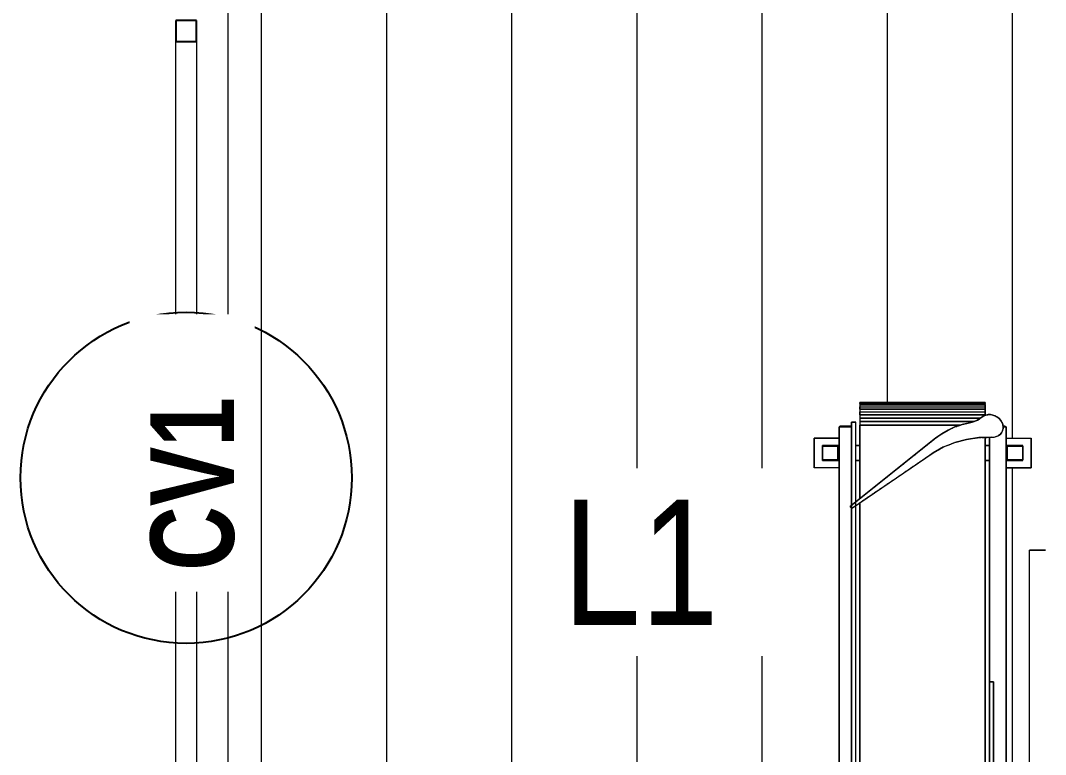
# Model space of a CAD drawing. Header units: centimetres. Extents: x -13617 to -9515, y -261 to 6553.
# Drawn here: x -11221.2 to -10975.5, y 3756.3 to 3932.3 of the extents above; entities that cross this region are included whole.
import ezdxf

# ---------------------------------------------------------------- set-up
doc = ezdxf.new("R2010")
doc.units = ezdxf.units.CM
doc.linetypes.add('Hidden', pattern=[0.714375, 0.47625, -0.238125])
for name, color, linetype, lineweight in [('A-ANNO-NOTE', 7, 'Continuous', 9), ('A-CLNG-PATT', 7, 'Continuous', 9), ('A-DETL-HDLN', 7, 'Hidden', 9), ('A-GLAZ-CWMG', 7, 'Continuous', 9), ('E-LITE-EQPM', 7, 'Continuous', 9), ('E-LITE-EQPM-IDEN', 7, 'Continuous', 18), ('I-WALL', 7, 'Continuous', 9), ('M-EQPM', 7, 'Continuous', 9)]:
    doc.layers.add(name, color=color, linetype=linetype, lineweight=lineweight)
doc.layers.add('G-IMPT', color=7, linetype='Continuous', lineweight=9, true_color=0x4c2600)
doc.styles.add('Arial_2', font='arial.ttf', dxfattribs={"width": 0.8, "height": 30})
doc.styles.add('Century Gothic_B', font='GOTHICB.TTF', dxfattribs={"width": 0.8, "height": 20})

# ---------------------------------------------------------------- blocks, each defined once
blk = doc.blocks.new('Rectangular Mullion - 30 x 30 mm-1793946-Planta patio maniobras')
at = {"layer": 'A-GLAZ-CWMG', "color": 254, "true_color": 0xd4d4d4}
for p, q in [((-11183.99, 5105.09), (-11183.99, 5295.56)), ((-11178.99, 5295.56), (-11178.99, 5105.09))]:
    blk.add_line(p, q, dxfattribs=at)
blk = doc.blocks.new('Rectangular Mullion - 30 x 30 mm-1797259-Planta patio maniobras')
at = {"layer": 'A-GLAZ-CWMG', "color": 253, "lineweight": 25, "true_color": 0xaaaaaa}
for p, q in [((-2.5, 2.5), (2.5, 2.5)), ((-2.5, -2.5), (-2.5, 2.5)), ((2.5, 2.5), (2.5, -2.5)), ((2.5, -2.5), (-2.5, -2.5))]:
    blk.add_line(p, q, dxfattribs=at)
blk = doc.blocks.new('PQ_RVR_ARQ-01_ZZ_ZZ_MO_T_A_rvt-1-Planta patio maniobras')
at = {"layer": 'A-CLNG-PATT', "lineweight": 18, "true_color": 0xd4d4d4}
h = blk.add_hatch(dxfattribs=at)
h.set_pattern_fill('FP_3', color=254, style=0, pattern_type=2)
h.set_pattern_definition([(90, (-11553.432, 3523.523), (-30, 2e-15), [])])
h.paths.add_polyline_path([(-11171.49, 2368.52), (-11022.9, 2369.06), (-11022.9, 2618.22), (-11028.91, 2618.22), (-11028.91, 2620.14), (-11044.09, 2620.14), (-11044.09, 2679.44), (-11044.21, 2679.44), (-11044.21, 2674.44), (-11044.41, 2674.44), (-11044.41, 2674.24), (-11048.02, 2674.24), (-11048.02, 2674.44), (-11048.22, 2674.44), (-11048.26, 2677.44), (-11054.22, 2677.44), (-11054.22, 2685.44), (-11048.22, 2685.44), (-11048.22, 2843.52), (-11054.22, 2843.52), (-11054.22, 2851.52), (-11048.22, 2851.52), (-11048.22, 2851.86), (-11166.49, 2851.86), (-11166.49, 2854.4), (-11158.11, 2854.4), (-11158.11, 2879.32), (-11166.49, 2879.32), (-11166.49, 2881.86), (-10975.53, 2881.86), (-10975.53, 2934.13), (-10979.86, 2934.13), (-10979.86, 2935.99), (-10983.86, 2935.99), (-10983.86, 2883.61), (-10987.86, 2883.61), (-10987.86, 2935.99), (-10988.86, 2935.99), (-10988.86, 2883.01), (-11018.88, 2883.07), (-11018.88, 2935.99), (-11019.88, 2935.99), (-11019.88, 2883.61), (-11023.88, 2883.61), (-11023.88, 2935.99), (-11027.88, 2935.99), (-11027.88, 2934.13), (-11035.89, 2934.13), (-11035.89, 2942.13), (-11033.88, 2942.13), (-11033.88, 2991.16), (-11051.89, 2991.16), (-11051.89, 3031.17), (-11033.88, 3031.17), (-11033.88, 3080.2), (-11035.89, 3080.2), (-11035.89, 3088.2), (-11027.88, 3088.2), (-11027.88, 3086.34), (-11023.88, 3086.34), (-11023.88, 3138.72), (-11019.88, 3138.72), (-11019.88, 3086.34), (-11018.88, 3086.34), (-11018.88, 3139.32), (-10988.86, 3139.26), (-10988.86, 3086.34), (-10987.86, 3086.34), (-10987.86, 3138.72), (-10983.86, 3138.72), (-10983.86, 3086.34), (-10979.86, 3086.34), (-10979.86, 3088.2), (-10975.53, 3088.2), (-10975.53, 3728.02), (-10979.33, 3728.02), (-10979.33, 3805.3), (-10975.53, 3805.3), (-10975.53, 4597.73), (-10976.98, 4599.85), (-10978.69, 4604.35), (-10979.28, 4609.14), (-10978.69, 4613.93), (-10976.98, 4618.43), (-10975.53, 4620.55), (-10975.53, 4830.32), (-11171.49, 4829.58), (-11171.49, 2565.92), (-11037.55, 2565.92), (-11037.55, 2515.9), (-11171.49, 2515.9), (-11171.49, 2399.56)])
h.paths.add_polyline_path([(-11018.9, 2369.07), (-11017.9, 2369.08), (-11017.9, 2620.14), (-11018.9, 2620.14), (-11018.9, 2423.81)])
h.paths.add_polyline_path([(-10987.89, 2369.19), (-10986.89, 2369.19), (-10986.89, 2620.14), (-10987.89, 2620.14), (-10987.89, 2423.81)])
h.paths.add_polyline_path([(-10982.89, 2369.21), (-10975.53, 2369.23), (-10975.53, 2620.14), (-10976.88, 2620.14), (-10976.88, 2618.22), (-10982.89, 2618.22), (-10982.89, 2423.81)])
h.paths.add_polyline_path([(-11044.21, 2683.44), (-11044.09, 2683.44), (-11044.09, 2845.52), (-11044.21, 2845.52), (-11044.21, 2699.86)])
h.paths.add_polyline_path([(-11044.21, 2849.52), (-11044.09, 2849.52), (-11044.09, 2851.86), (-11044.21, 2851.86)])
h.paths.add_polyline_path([(-11132.71, 2854.4), (-11112.39, 2854.4), (-11112.39, 2879.32), (-11132.71, 2879.32)])
h.paths.add_polyline_path([(-11135.25, 2854.4), (-11135.25, 2879.32), (-11155.57, 2879.32), (-11155.57, 2854.4)])
h.paths.add_polyline_path([(-11044.09, 2854.4), (-11044.09, 2861.45), (-11043.81, 2861.87), (-11043.81, 2879.32), (-11064.13, 2879.32), (-11064.13, 2854.4), (-11048.22, 2854.4), (-11048.2, 2854.52), (-11048.02, 2854.52), (-11048.02, 2854.72), (-11044.41, 2854.72), (-11044.41, 2854.52), (-11044.21, 2854.52), (-11044.21, 2854.4)])
h.paths.add_polyline_path([(-11109.85, 2854.4), (-11089.53, 2854.4), (-11089.53, 2879.32), (-11109.85, 2879.32), (-11109.85, 2854.52)])
h.paths.add_polyline_path([(-11066.67, 2854.4), (-11066.67, 2879.32), (-11086.99, 2879.32), (-11086.99, 2854.4)])
h.paths.add_polyline_path([(-11041.27, 2865.75), (-11032.38, 2879.32), (-11041.27, 2879.32), (-11041.27, 2866.69)])
h.paths.add_polyline_path([(-10988.86, 2940.13), (-10987.86, 2940.13), (-10987.86, 3082.2), (-10988.86, 3082.2), (-10988.86, 2950.1)])
h.paths.add_polyline_path([(-10979.86, 2940.13), (-10979.86, 2942.13), (-10977.86, 2942.13), (-10977.86, 3080.2), (-10979.86, 3080.2), (-10979.86, 3082.2), (-10983.86, 3082.2), (-10983.86, 2940.13)])
h.paths.add_polyline_path([(-11019.88, 2940.13), (-11018.88, 2940.13), (-11018.88, 3082.2), (-11019.88, 3082.2), (-11019.88, 2950.1)])
h.paths.add_polyline_path([(-11023.88, 2940.13), (-11023.88, 3082.2), (-11027.88, 3082.12), (-11027.88, 3080.2), (-11029.88, 3080.2), (-11029.88, 3025.67), (-11027.76, 3025.67), (-11027.76, 2996.66), (-11029.88, 2996.66), (-11029.81, 2942.13), (-11027.88, 2942.13), (-11027.88, 2940.13)])
h.paths.add_polyline_path([(-11054.89, 2991.16), (-11054.89, 3031.17), (-11052.89, 3031.17), (-11052.89, 2991.16)])
h.paths.add_polyline_path([(-11074.22, 3129.45), (-11078.9, 3130.6), (-11083.17, 3132.84), (-11086.78, 3136.04), (-11089.52, 3140.01), (-11091.23, 3144.51), (-11091.81, 3149.3), (-11091.23, 3154.09), (-11089.52, 3158.59), (-11086.78, 3162.56), (-11083.17, 3165.76), (-11078.9, 3168), (-11074.22, 3169.15), (-11069.4, 3169.15), (-11064.72, 3168), (-11060.45, 3165.76), (-11056.84, 3162.56), (-11054.1, 3158.59), (-11052.39, 3154.09), (-11051.81, 3149.3), (-11052.39, 3144.51), (-11054.1, 3140.01), (-11056.84, 3136.04), (-11060.45, 3132.84), (-11064.72, 3130.6), (-11069.4, 3129.45), (-11073.35, 3129.45)])
h.paths.add_polyline_path([(-10989.99, 3141.05), (-11020, 3141.12), (-11020, 3151.33), (-11021, 3151.33), (-11021, 3146.5), (-11022, 3146.5), (-11022, 3146.68), (-11024.8, 3146.68), (-11024.8, 3146.86), (-11025, 3146.86), (-11025, 3149.55), (-11031.01, 3149.55), (-11031.01, 3156.7), (-11025, 3156.7), (-11025, 3410.27), (-11031.01, 3410.27), (-11031.01, 3417.42), (-11025, 3417.42), (-11025, 3617.66), (-11031.01, 3617.66), (-11031.01, 3624.81), (-11025, 3624.81), (-11025, 3825.05), (-11031.01, 3825.05), (-11031.01, 3832.2), (-11025, 3832.2), (-11025, 3834.89), (-11024.8, 3834.89), (-11024.8, 3835.07), (-11022, 3835.07), (-11022, 3835.96), (-11021, 3835.96), (-11020.95, 3830.42), (-11020, 3830.42), (-11020, 3840.73), (-10989.99, 3840.67), (-10989.88, 3837.69), (-10989.29, 3837.8), (-10988.14, 3837.7), (-10987.07, 3837.22), (-10986.23, 3836.43), (-10985.75, 3835.45), (-10985.67, 3835.07), (-10985.19, 3835.07), (-10985.19, 3834.89), (-10984.99, 3834.89), (-10984.88, 3832.2), (-10978.98, 3832.2), (-10978.98, 3825.05), (-10984.99, 3825.05), (-10984.88, 3624.81), (-10978.98, 3624.81), (-10978.98, 3617.66), (-10984.99, 3617.66), (-10984.99, 3417.42), (-10978.98, 3417.42), (-10978.98, 3410.27), (-10984.99, 3410.27), (-10984.99, 3156.7), (-10978.98, 3156.7), (-10978.98, 3149.55), (-10984.99, 3149.55), (-10984.99, 3146.86), (-10985.19, 3146.86), (-10985.19, 3146.68), (-10987.99, 3146.68), (-10987.99, 3146.5), (-10988.99, 3146.53), (-10988.99, 3151.33), (-10989.99, 3151.33), (-10989.99, 3141.12)])
h.paths.add_polyline_path([(-10988.99, 3154.91), (-10988.99, 3250.35), (-10989.39, 3249.72), (-10989.99, 3248.46), (-10989.99, 3154.91)])
h.paths.add_polyline_path([(-11021, 3154.91), (-11020, 3154.91), (-11020, 3412.19), (-11021, 3412.19), (-11021, 3166.98)])
h.paths.add_polyline_path([(-10989.99, 3258.25), (-10988.99, 3258.75), (-10988.99, 3412.19), (-10989.99, 3412.19), (-10989.99, 3258.25)])
h.paths.add_polyline_path([(-11020, 3415.5), (-11020, 3619.58), (-11021, 3619.58), (-11020.95, 3415.5)])
h.paths.add_polyline_path([(-10988.99, 3415.5), (-10989.02, 3521.21), (-10989.39, 3520.64), (-10989.99, 3519.38), (-10989.99, 3415.5)])
h.paths.add_polyline_path([(-10989.99, 3529.17), (-10988.99, 3529.67), (-10988.99, 3619.58), (-10989.99, 3619.58), (-10989.99, 3529.17)])
h.paths.add_polyline_path([(-11021, 3622.89), (-11020, 3622.89), (-11020, 3816.72), (-11021, 3815.93), (-11021, 3623.02)])
h.paths.add_polyline_path([(-10989.99, 3622.89), (-10988.99, 3622.89), (-10988.99, 3826.84), (-10989.99, 3826.84), (-10989.99, 3623.02)])
h.paths.add_polyline_path([(-11069.83, 3781.95), (-11074.65, 3781.95), (-11079.34, 3783.11), (-11083.6, 3785.35), (-11087.21, 3788.54), (-11089.95, 3792.51), (-11091.66, 3797.02), (-11092.24, 3801.81), (-11091.66, 3806.59), (-11089.95, 3811.1), (-11087.21, 3815.07), (-11083.6, 3818.27), (-11079.34, 3820.51), (-11074.65, 3821.66), (-11069.83, 3821.66), (-11065.15, 3820.51), (-11060.88, 3818.27), (-11057.27, 3815.07), (-11054.53, 3811.1), (-11052.82, 3806.59), (-11052.24, 3801.81), (-11052.82, 3797.02), (-11054.53, 3792.51), (-11057.27, 3788.54), (-11060.88, 3785.35), (-11065.15, 3783.11), (-11066.37, 3782.81)])
h.paths.add_polyline_path([(-11021, 3816.89), (-11020, 3817.69), (-11020, 3826.84), (-11021, 3826.84), (-11021, 3817.62)])
h.paths.add_polyline_path([(-10988.99, 3830.42), (-10988.99, 3832.37), (-10989.99, 3832.31), (-10989.99, 3830.42)])
at = {"layer": 'I-WALL', "color": 253, "true_color": 0xaaaaaa}
blk.add_line((-11171.49, 4856.74), (-11171.49, 2584.66), dxfattribs=at)
at = {"layer": 'A-GLAZ-CWMG', "color": 254, "lineweight": 18, "true_color": 0xd4d4d4, "extrusion": (0, 0, -1), "rotation": 270.0000000000002}
blk.add_blockref('Rectangular Mullion - 30 x 30 mm-1797259-Planta patio maniobras', (11181.49, 3929.77), dxfattribs=at)
at = {"layer": 'A-GLAZ-CWMG', "color": 254, "lineweight": 18, "true_color": 0xd4d4d4}
blk.add_blockref('Rectangular Mullion - 30 x 30 mm-1793946-Planta patio maniobras', (0, -1368.28), dxfattribs=at)
blk = doc.blocks.new('Lighting-Pendant-Vibia-NOTRH-5662 - Standard-V145-Planta patio maniobras')
at = {"layer": 'E-LITE-EQPM', "color": 30, "lineweight": 25, "true_color": 0xff8000}
for radius, start, end in [(20, 360, 180), (9, 0, 180), (8, 0, 180), (20, 180, 360), (9, 180, 360), (8, 180, 360)]:
    blk.add_arc((0, 0), radius, start, end, dxfattribs=at)
blk = doc.blocks.new('RVR-PQ-Dispositivo - Camara videovigilancia-1745171-Planta patio maniobras')
at = {"layer": 'M-EQPM', "color": 1, "lineweight": 25, "true_color": 0xff0000}
for p, q in [((-11186.49, 4083.03), (-11186.49, 4093.03)), ((-11181.49, 4093.03), (-11186.49, 4093.03)), ((-11181.49, 4093.03), (-11181.49, 4083.03)), ((-11186.49, 4083.03), (-11181.49, 4083.03))]:
    blk.add_line(p, q, dxfattribs=at)
blk = doc.blocks.new('EQ-01-015 - EQ-01-015_dwg_Agrupar_447-1514512-Planta patio maniobras')
at = {"layer": 'A-DETL-HDLN'}
for p, q in [((-5.8, 20), (-5.8, 112)), ((-1.27, 112), (-5.8, 112)), ((-1.27, 112), (-5.8, 112)), ((-1.27, 20), (-5.8, 20)), ((-5.8, 20), (-1.27, 20))]:
    blk.add_line(p, q, dxfattribs=at)
at = {"layer": 'G-IMPT', "color": 251, "true_color": 0x666666}
for p, q in [((-5.8, 20), (-5.8, 112)), ((-1.27, 112), (-5.8, 112)), ((-1.27, 112), (-5.8, 112)), ((-1.27, 112), (-5.8, 112)), ((-5.8, 112), (-1.27, 112)), ((-1.27, 20), (-5.8, 20)), ((-5.8, 20), (-1.27, 20)), ((-5.8, 20), (-1.27, 20)), ((-1.27, 20), (-5.8, 20))]:
    blk.add_line(p, q, dxfattribs=at)
at = {"layer": 'G-IMPT', "color": 251, "true_color": 0x666666, "flags": 128}
blk.add_lwpolyline([(-1.27, 20), (-5.8, 20), (-5.8, 112), (-1.27, 112)], dxfattribs=at)
blk = doc.blocks.new('EQ-01-015 - EQ-01-015_dwg_Agrupar_348-1514514-Planta patio maniobras')
blk.add_blockref('EQ-01-015 - EQ-01-015_dwg_Agrupar_447-1514512-Planta patio maniobras', (-119.17, 0))
blk = doc.blocks.new('EQ-01-015 - EQ-01-015_dwg_Group_65-1514515-Planta patio maniobras')
at = {"rotation": 270}
blk.add_blockref('EQ-01-015 - EQ-01-015_dwg_Agrupar_348-1514514-Planta patio maniobras', (185, 190.18), dxfattribs=at)
blk = doc.blocks.new('EQ-01-015 - EQ-01-015_dwg-1514499-Planta patio maniobras')
at = {"rotation": 90}
blk.add_blockref('EQ-01-015 - EQ-01-015_dwg_Group_65-1514515-Planta patio maniobras', (315.15, -124.41), dxfattribs=at)
blk = doc.blocks.new('EQ-01-015 - EQ-01-015-1495268-Planta patio maniobras')
at = {"xscale": 0.84, "yscale": 0.84, "zscale": 0.84}
blk.add_blockref('EQ-01-015 - EQ-01-015_dwg-1514499-Planta patio maniobras', (0.46, 0.41), dxfattribs=at)
blk = doc.blocks.new('EQ-01-010 - EQ-01-010_dwg_Agrupar_466-1517774-Planta patio maniobras')
at = {"layer": 'A-DETL-HDLN'}
for p, q in [((9, 693.54), (6, 693.54)), ((6, 693.54), (6, 486.24)), ((6.2, 693.54), (6.2, 693.71)), ((9, 693.71), (6.2, 693.71)), ((45.8, 693.71), (45.29, 693.71)), ((46, 693.54), (45.31, 693.54)), ((45.8, 693.71), (45.8, 693.54)), ((46, 693.54), (46, 486.24)), ((6, 690.85), (0, 690.85)), ((0, 683.7), (0, 690.85)), ((42, 691.02), (42, 632.42)), ((46, 690.85), (52, 690.85)), ((52, 683.7), (52, 690.85)), ((2, 685.49), (2, 689.06)), ((2, 689.06), (6, 689.06)), ((2.01, 688.93), (2.01, 685.62)), ((2.01, 688.93), (5.71, 688.93)), ((5.85, 688.93), (5.71, 688.93)), ((5.71, 685.62), (5.71, 688.93)), ((5.85, 685.62), (5.85, 688.93)), ((5.85, 685.62), (5.85, 688.93)), ((10.05, 689.06), (11, 689.06)), ((41, 689.06), (42, 689.06)), ((50, 689.06), (46, 689.06)), ((46.29, 688.93), (46.15, 688.93)), ((46.15, 688.93), (46.15, 685.62)), ((46.15, 688.93), (46.15, 685.62)), ((49.99, 688.93), (46.29, 688.93)), ((46.29, 688.93), (46.29, 685.62)), ((49.99, 688.93), (49.99, 685.62)), ((50, 685.49), (50, 689.06)), ((2, 685.49), (6, 685.49)), ((5.71, 685.62), (2.01, 685.62)), ((5.85, 685.62), (5.71, 685.62)), ((11, 685.49), (10.05, 685.49)), ((41, 685.49), (42, 685.49)), ((46, 685.49), (50, 685.49)), ((46.29, 685.62), (46.15, 685.62)), ((49.99, 685.62), (46.29, 685.62)), ((6, 683.7), (0, 683.7)), ((46, 683.7), (52, 683.7))]:
    blk.add_line(p, q, dxfattribs=at)
at = {"layer": 'G-IMPT'}
for p, q in [((9, 693.54), (6, 693.54)), ((6, 693.54), (6, 486.24)), ((6, 693.54), (6, 486.24)), ((6, 693.54), (9, 693.54)), ((6, 693.54), (9, 693.54)), ((6.2, 693.54), (6.2, 693.71)), ((9, 693.71), (6.2, 693.71)), ((9, 693.71), (6.2, 693.71)), ((6.2, 693.71), (6.2, 693.54)), ((45.8, 693.71), (45.29, 693.71)), ((45.29, 693.71), (45.8, 693.71)), ((46, 693.54), (45.31, 693.54)), ((45.31, 693.54), (46, 693.54)), ((45.8, 693.71), (45.8, 693.54)), ((45.8, 693.71), (45.8, 693.54)), ((46, 693.54), (46, 486.24)), ((6, 690.85), (0, 690.85)), ((0, 683.7), (0, 690.85)), ((0, 690.85), (6, 690.85)), ((0, 690.85), (0, 683.7)), ((42, 691.02), (42, 632.42)), ((42, 691.02), (42, 632.42)), ((42, 632.42), (42, 691.02)), ((46, 690.85), (52, 690.85)), ((46, 690.85), (52, 690.85)), ((52, 683.7), (52, 690.85)), ((52, 690.85), (52, 683.7)), ((2, 685.49), (2, 689.06)), ((2, 689.06), (6, 689.06)), ((2, 685.49), (2, 689.06)), ((6, 689.06), (2, 689.06)), ((2.01, 688.93), (2.01, 685.62)), ((2.01, 688.93), (5.71, 688.93)), ((5.85, 688.93), (5.71, 688.93)), ((5.71, 685.62), (5.71, 688.93)), ((5.71, 688.93), (5.85, 688.93)), ((5.85, 688.93), (5.71, 688.93)), ((5.71, 688.93), (5.71, 685.62)), ((5.85, 685.62), (5.85, 688.93)), ((5.85, 685.62), (5.85, 688.93)), ((5.85, 685.62), (5.85, 688.93)), ((5.85, 688.93), (5.85, 685.62)), ((5.85, 688.93), (5.85, 685.62)), ((10.05, 689.06), (11, 689.06)), ((10.05, 689.06), (11, 689.06)), ((11, 689.06), (10.05, 689.06)), ((41, 689.06), (42, 689.06)), ((41, 689.06), (42, 689.06)), ((42, 689.06), (41, 689.06)), ((50, 689.06), (46, 689.06)), ((50, 689.06), (46, 689.06)), ((46.29, 688.93), (46.15, 688.93)), ((46.15, 688.93), (46.15, 685.62)), ((46.15, 688.93), (46.15, 685.62)), ((46.29, 688.93), (46.15, 688.93)), ((46.15, 685.62), (46.15, 688.93)), ((49.99, 688.93), (46.29, 688.93)), ((46.29, 688.93), (46.29, 685.62)), ((49.99, 688.93), (49.99, 685.62)), ((49.99, 685.62), (49.99, 688.93)), ((50, 685.49), (50, 689.06)), ((2, 685.49), (6, 685.49)), ((2, 685.49), (6, 685.49)), ((5.71, 685.62), (2.01, 685.62)), ((5.85, 685.62), (5.71, 685.62)), ((5.71, 685.62), (5.85, 685.62)), ((11, 685.49), (10.05, 685.49)), ((10.05, 685.49), (11, 685.49)), ((11, 685.49), (10.05, 685.49)), ((41, 685.49), (42, 685.49)), ((42, 685.49), (41, 685.49)), ((42, 685.49), (41, 685.49)), ((46, 685.49), (50, 685.49)), ((50, 685.49), (46, 685.49)), ((46.29, 685.62), (46.15, 685.62)), ((49.99, 685.62), (46.29, 685.62)), ((6, 683.7), (0, 683.7)), ((6, 683.7), (0, 683.7)), ((6, 683.7), (0, 683.7)), ((46, 683.7), (52, 683.7)), ((52, 683.7), (46, 683.7)), ((52, 683.7), (46, 683.7))]:
    blk.add_line(p, q, dxfattribs=at)
at = {"layer": 'G-IMPT', "flags": 128}
for points in [[(9, 486.24), (6, 486.24), (6, 693.54)], [(6.2, 693.54), (6.2, 693.71), (9, 693.71)], [(43, 486.24), (46, 486.24), (46, 693.54), (45.31, 693.54)], [(45.29, 693.71), (45.8, 693.71), (45.8, 693.54)], [(46, 693.54), (46, 486.24), (46, 278.94)], [(0, 683.7), (0, 690.85), (6, 690.85)], [(46, 690.85), (52, 690.85), (52, 683.7)], [(6, 689.06), (2, 689.06), (2, 685.49), (6, 685.49)], [(2.01, 685.62), (2.01, 688.93), (5.71, 688.93)], [(2.01, 685.62), (5.71, 685.62), (2.01, 685.62), (2.01, 688.93), (5.71, 688.93), (5.71, 685.62)], [(5.71, 685.62), (5.85, 685.62), (5.85, 688.93)], [(50, 685.49), (50, 689.06), (46, 689.06)], [(46, 685.49), (50, 685.49), (50, 689.06)], [(46.15, 688.93), (46.15, 685.62), (46.29, 685.62), (46.29, 688.93), (49.99, 688.93)], [(46.15, 688.93), (46.29, 688.93), (49.99, 688.93)], [(49.99, 688.93), (49.99, 685.62), (46.29, 685.62), (46.29, 688.93)], [(49.99, 685.62), (46.29, 685.62), (46.15, 685.62)]]:
    blk.add_lwpolyline(points, dxfattribs=at)
blk.add_lwpolyline([(46.15, 685.62), (46.15, 688.93)], close=True, dxfattribs=at)
blk = doc.blocks.new('EQ-01-010 - EQ-01-010_dwg_Agrupar_1044-1517775-Planta patio maniobras')
at = {"layer": 'A-DETL-HDLN'}
for p, q in [((11, 699.31), (11, 699.38)), ((11, 699.38), (11, 699.31)), ((11, 699.38), (41, 699.38)), ((11, 699.31), (11, 699.11)), ((11, 699.31), (41, 699.31)), ((11, 699.11), (11, 698.78)), ((11, 699.11), (41, 699.11)), ((11, 698.84), (11, 698.78)), ((11, 698.78), (11, 698.34)), ((11, 698.78), (41, 698.78)), ((11, 698.34), (11, 697.78)), ((11, 698.34), (41, 698.34)), ((11, 697.78), (11, 697.13)), ((11, 697.78), (41, 697.78)), ((41, 699.38), (41, 699.31)), ((41, 699.38), (41, 699.31)), ((41, 699.11), (41, 699.31)), ((41, 698.78), (41, 699.11)), ((41, 698.84), (41, 698.78)), ((41, 698.78), (41, 698.34)), ((41, 697.78), (41, 698.34)), ((41, 697.78), (41, 697.13)), ((11, 697.13), (11, 696.4)), ((11, 697.13), (41, 697.13)), ((11, 696.4), (11, 695.61)), ((11, 696.4), (41, 696.4)), ((11, 695.61), (11, 694.78)), ((11, 695.61), (39.84, 695.61)), ((41, 696.4), (41, 697.13)), ((9, 5.45), (9, 694.61)), ((9, 694.61), (10, 694.61)), ((10, 5.45), (10, 694.61)), ((11, 694.78), (11, 693.92)), ((11, 694.78), (38.24, 694.78)), ((11, 676.34), (11, 693.92)), ((11, 693.92), (35.05, 693.92)), ((41, 690.99), (41, 387.94)), ((11, 5.45), (11, 675.37)), ((42, 388.96), (42, 632.42)), ((42, 632.42), (43, 632.42)), ((43, 632.42), (43, 388.96))]:
    blk.add_line(p, q, dxfattribs=at)
at = {"layer": 'G-IMPT'}
for p, q in [((11, 699.31), (11, 699.38)), ((11, 699.38), (11, 699.31)), ((11, 699.38), (41, 699.38)), ((11, 699.31), (11, 699.11)), ((11, 699.31), (41, 699.31)), ((11, 699.11), (11, 699.31)), ((11, 699.11), (11, 698.78)), ((11, 699.11), (41, 699.11)), ((41, 699.11), (11, 699.11)), ((11, 698.84), (11, 698.78)), ((11, 698.78), (11, 698.34)), ((11, 698.78), (41, 698.78)), ((11, 698.34), (11, 697.78)), ((11, 698.34), (41, 698.34)), ((11, 698.34), (41, 698.34)), ((11, 698.34), (11, 697.78)), ((11, 697.78), (11, 697.13)), ((11, 697.78), (41, 697.78)), ((11, 697.78), (11, 697.13)), ((41, 699.38), (41, 699.31)), ((41, 699.38), (41, 699.31)), ((41, 699.11), (41, 699.31)), ((41, 698.78), (41, 699.11)), ((41, 698.84), (41, 698.78)), ((41, 698.78), (41, 698.34)), ((41, 697.78), (41, 698.34)), ((41, 697.78), (41, 698.34)), ((41, 697.78), (41, 697.13)), ((41, 697.13), (41, 697.78)), ((11, 697.13), (11, 696.4)), ((11, 697.13), (41, 697.13)), ((11, 697.13), (41, 697.13)), ((11, 696.4), (11, 697.13)), ((11, 697.13), (11, 696.4)), ((11, 696.4), (11, 695.61)), ((11, 696.4), (41, 696.4)), ((41, 696.4), (11, 696.4)), ((11, 696.4), (11, 695.61)), ((11, 695.61), (11, 694.78)), ((11, 695.61), (39.84, 695.61)), ((11, 695.61), (39.84, 695.61)), ((11, 695.61), (11, 694.78)), ((41, 696.4), (41, 697.13)), ((41, 697.13), (41, 696.4)), ((41, 696.4), (41, 697.13)), ((9, 5.45), (9, 694.61)), ((9, 694.61), (10, 694.61)), ((10, 5.45), (10, 694.61)), ((10, 5.45), (10, 694.61)), ((11, 694.78), (11, 693.92)), ((11, 694.78), (38.24, 694.78)), ((11, 694.78), (38.24, 694.78)), ((38.24, 694.78), (11, 694.78)), ((11, 676.34), (11, 693.92)), ((11, 693.92), (35.05, 693.92)), ((41, 690.99), (41, 387.94)), ((41, 387.94), (41, 690.99)), ((41, 387.94), (41, 690.99)), ((11, 5.45), (11, 675.37)), ((11, 675.37), (11, 5.45)), ((11, 675.37), (11, 5.45)), ((42, 388.96), (42, 632.42)), ((42, 632.42), (43, 632.42)), ((43, 632.42), (43, 388.96))]:
    blk.add_line(p, q, dxfattribs=at)
at = {"layer": 'G-IMPT', "flags": 128}
for points in [[(41, 699.38), (11, 699.38), (11, 699.31), (41, 699.31), (41, 699.38), (11, 699.38)], [(11, 699.38), (11, 699.31), (11, 699.11)], [(11, 699.31), (41, 699.31), (41, 699.11)], [(41, 698.34), (41, 698.78), (41, 699.11), (11, 699.11), (11, 698.78)], [(11, 699.11), (11, 698.78), (11, 698.34)], [(11, 698.78), (41, 698.78), (11, 698.78), (11, 698.34)], [(11, 698.34), (41, 698.34), (41, 697.78), (11, 697.78)], [(41, 697.78), (11, 697.78), (11, 698.34)], [(11, 697.78), (11, 697.13), (41, 697.13), (41, 697.78)], [(41, 699.11), (41, 699.31), (41, 699.38)], [(41, 698.34), (41, 698.78), (41, 699.11)], [(41, 696.4), (11, 696.4), (11, 695.61)], [(39.84, 695.61), (11, 695.61), (11, 694.78)], [(9, 5.45), (9, 694.61), (9, 5.45), (10, 5.45), (10, 694.61)], [(11, 694.78), (11, 693.92), (35.05, 693.92)], [(11, 694.78), (11, 693.92), (11, 676.34)], [(35.05, 693.92), (11, 693.92), (11, 676.34)]]:
    blk.add_lwpolyline(points, dxfattribs=at)
at = {"layer": 'G-IMPT', "color": 251, "true_color": 0x666666, "flags": 128}
blk.add_lwpolyline([(9, 694.61), (10, 694.61)], close=True, dxfattribs=at)
at = {"layer": 'G-IMPT', "flags": 128}
blk.add_lwpolyline([(43, 632.42), (43, 388.96), (42, 388.96), (43, 388.96), (43, 632.42), (42, 632.42), (42, 388.96), (42, 632.42)], close=True, dxfattribs=at)
blk = doc.blocks.new('EQ-01-010 - EQ-01-010_dwg_Agrupar_434-1517777-Planta patio maniobras')
at = {"layer": 'A-DETL-HDLN'}
for p, q in [((38.53, 694.88), (39.12, 695.16)), ((39.12, 695.16), (39.68, 695.49)), ((39.68, 695.49), (40.2, 695.87)), ((40.2, 695.87), (40.64, 696.15)), ((40.64, 696.15), (41.15, 696.35)), ((41.15, 696.35), (41.7, 696.45)), ((41.7, 696.45), (42.27, 696.45)), ((42.27, 696.45), (42.85, 696.35)), ((42.85, 696.35), (43.4, 696.15)), ((43.4, 696.15), (43.92, 695.87)), ((43.92, 695.87), (44.37, 695.51)), ((44.75, 695.08), (44.37, 695.51)), ((45.04, 694.6), (44.75, 695.08)), ((30.58, 691.88), (32.11, 692.76)), ((32.11, 692.76), (33.74, 693.49)), ((33.74, 693.49), (35.46, 694.06)), ((35.46, 694.06), (37.26, 694.48)), ((37.26, 694.48), (37.91, 694.66)), ((37.91, 694.66), (38.53, 694.88)), ((44.91, 692.12), (45.15, 692.57)), ((45.23, 694.09), (45.04, 694.6)), ((45.15, 692.57), (45.29, 693.06)), ((45.32, 693.57), (45.23, 694.09)), ((45.29, 693.06), (45.32, 693.57)), ((8.8, 674.59), (29.17, 690.87)), ((29.17, 690.87), (30.58, 691.88)), ((33.7, 689.78), (36.54, 690.53)), ((36.54, 690.53), (39.51, 690.95)), ((39.51, 690.95), (42.55, 691.03)), ((42.55, 691.03), (43.12, 691.06)), ((43.12, 691.06), (43.66, 691.2)), ((43.66, 691.2), (44.15, 691.42)), ((44.15, 691.42), (44.57, 691.73)), ((44.57, 691.73), (44.91, 692.12)), ((28.53, 687.32), (31.01, 688.71)), ((31.01, 688.71), (33.7, 689.78)), ((9.21, 674.15), (28.53, 687.32)), ((8.71, 674.41), (8.72, 674.45)), ((8.72, 674.45), (8.71, 674.41)), ((8.71, 674.41), (8.72, 674.37)), ((8.71, 674.41), (8.72, 674.37)), ((8.73, 674.49), (8.72, 674.45)), ((8.73, 674.49), (8.72, 674.45)), ((8.72, 674.37), (8.73, 674.33)), ((8.72, 674.37), (8.73, 674.33)), ((8.73, 674.49), (8.75, 674.53)), ((8.75, 674.53), (8.73, 674.49)), ((8.73, 674.33), (8.74, 674.29)), ((8.74, 674.29), (8.73, 674.33)), ((8.74, 674.29), (8.77, 674.25)), ((8.74, 674.29), (8.77, 674.25)), ((8.75, 674.53), (8.77, 674.56)), ((8.75, 674.53), (8.77, 674.56)), ((8.8, 674.59), (8.77, 674.56)), ((8.8, 674.59), (8.77, 674.56)), ((8.79, 674.21), (8.77, 674.25)), ((8.79, 674.21), (8.77, 674.25)), ((8.8, 674.59), (8.79, 674.21)), ((8.8, 674.59), (8.79, 674.21)), ((8.83, 674.18), (8.79, 674.21)), ((8.79, 674.21), (8.83, 674.18)), ((8.83, 674.18), (8.87, 674.16)), ((8.83, 674.18), (8.87, 674.16)), ((8.87, 674.16), (8.91, 674.13)), ((8.91, 674.13), (8.87, 674.16)), ((8.91, 674.13), (8.95, 674.12)), ((8.91, 674.13), (8.95, 674.12)), ((8.95, 674.12), (9, 674.11)), ((9, 674.11), (8.95, 674.12)), ((9, 674.11), (9.04, 674.1)), ((9.04, 674.1), (9.09, 674.11)), ((9.09, 674.11), (9.13, 674.12)), ((9.13, 674.12), (9.17, 674.13)), ((9.17, 674.13), (9.21, 674.15))]:
    blk.add_line(p, q, dxfattribs=at)
at = {"layer": 'G-IMPT'}
for p, q in [((38.53, 694.88), (39.12, 695.16)), ((39.12, 695.16), (39.68, 695.49)), ((39.68, 695.49), (39.12, 695.16)), ((39.68, 695.49), (40.2, 695.87)), ((39.68, 695.49), (40.2, 695.87)), ((40.2, 695.87), (40.64, 696.15)), ((40.2, 695.87), (40.64, 696.15)), ((40.64, 696.15), (41.15, 696.35)), ((40.64, 696.15), (41.15, 696.35)), ((41.15, 696.35), (41.7, 696.45)), ((41.7, 696.45), (41.15, 696.35)), ((41.7, 696.45), (42.27, 696.45)), ((41.7, 696.45), (42.27, 696.45)), ((42.27, 696.45), (42.85, 696.35)), ((42.27, 696.45), (42.85, 696.35)), ((42.85, 696.35), (43.4, 696.15)), ((42.85, 696.35), (43.4, 696.15)), ((43.4, 696.15), (43.92, 695.87)), ((43.92, 695.87), (43.4, 696.15)), ((43.92, 695.87), (44.37, 695.51)), ((43.92, 695.87), (44.37, 695.51)), ((44.75, 695.08), (44.37, 695.51)), ((44.37, 695.51), (44.75, 695.08)), ((45.04, 694.6), (44.75, 695.08)), ((45.04, 694.6), (44.75, 695.08)), ((30.58, 691.88), (32.11, 692.76)), ((30.58, 691.88), (32.11, 692.76)), ((32.11, 692.76), (33.74, 693.49)), ((33.74, 693.49), (32.11, 692.76)), ((33.74, 693.49), (35.46, 694.06)), ((33.74, 693.49), (35.46, 694.06)), ((35.46, 694.06), (37.26, 694.48)), ((37.26, 694.48), (37.91, 694.66)), ((37.91, 694.66), (38.53, 694.88)), ((44.91, 692.12), (45.15, 692.57)), ((45.15, 692.57), (44.91, 692.12)), ((45.23, 694.09), (45.04, 694.6)), ((45.04, 694.6), (45.23, 694.09)), ((45.15, 692.57), (45.29, 693.06)), ((45.15, 692.57), (45.29, 693.06)), ((45.32, 693.57), (45.23, 694.09)), ((45.23, 694.09), (45.32, 693.57)), ((45.29, 693.06), (45.32, 693.57)), ((45.32, 693.57), (45.29, 693.06)), ((8.8, 674.59), (29.17, 690.87)), ((8.8, 674.59), (29.17, 690.87)), ((29.17, 690.87), (30.58, 691.88)), ((29.17, 690.87), (30.58, 691.88)), ((33.7, 689.78), (36.54, 690.53)), ((36.54, 690.53), (39.51, 690.95)), ((39.51, 690.95), (42.55, 691.03)), ((42.55, 691.03), (43.12, 691.06)), ((42.55, 691.03), (43.12, 691.06)), ((43.12, 691.06), (43.66, 691.2)), ((43.12, 691.06), (43.66, 691.2)), ((43.66, 691.2), (44.15, 691.42)), ((43.66, 691.2), (44.15, 691.42)), ((44.15, 691.42), (44.57, 691.73)), ((44.57, 691.73), (44.15, 691.42)), ((44.57, 691.73), (44.91, 692.12)), ((44.91, 692.12), (44.57, 691.73)), ((28.53, 687.32), (31.01, 688.71)), ((31.01, 688.71), (28.53, 687.32)), ((31.01, 688.71), (33.7, 689.78)), ((31.01, 688.71), (33.7, 689.78)), ((9.21, 674.15), (28.53, 687.32)), ((9.21, 674.15), (28.53, 687.32)), ((8.71, 674.41), (8.72, 674.45)), ((8.72, 674.45), (8.71, 674.41)), ((8.71, 674.41), (8.72, 674.45)), ((8.72, 674.45), (8.71, 674.41)), ((8.71, 674.41), (8.72, 674.37)), ((8.71, 674.41), (8.72, 674.37)), ((8.71, 674.41), (8.72, 674.37)), ((8.72, 674.37), (8.71, 674.41)), ((8.73, 674.49), (8.72, 674.45)), ((8.73, 674.49), (8.72, 674.45)), ((8.72, 674.45), (8.73, 674.49)), ((8.73, 674.49), (8.72, 674.45)), ((8.72, 674.37), (8.73, 674.33)), ((8.72, 674.37), (8.73, 674.33)), ((8.73, 674.33), (8.72, 674.37)), ((8.72, 674.37), (8.73, 674.33)), ((8.73, 674.49), (8.75, 674.53)), ((8.75, 674.53), (8.73, 674.49)), ((8.73, 674.49), (8.75, 674.53)), ((8.75, 674.53), (8.73, 674.49)), ((8.73, 674.33), (8.74, 674.29)), ((8.74, 674.29), (8.73, 674.33)), ((8.74, 674.29), (8.73, 674.33)), ((8.73, 674.33), (8.74, 674.29)), ((8.74, 674.29), (8.77, 674.25)), ((8.74, 674.29), (8.77, 674.25)), ((8.77, 674.25), (8.74, 674.29)), ((8.74, 674.29), (8.77, 674.25)), ((8.75, 674.53), (8.77, 674.56)), ((8.75, 674.53), (8.77, 674.56)), ((8.75, 674.53), (8.77, 674.56)), ((8.77, 674.56), (8.75, 674.53)), ((8.8, 674.59), (8.77, 674.56)), ((8.8, 674.59), (8.77, 674.56)), ((8.77, 674.56), (8.8, 674.59)), ((8.79, 674.21), (8.77, 674.25)), ((8.79, 674.21), (8.77, 674.25)), ((8.8, 674.59), (8.79, 674.21)), ((8.8, 674.59), (8.79, 674.21)), ((8.83, 674.18), (8.79, 674.21)), ((8.79, 674.21), (8.83, 674.18)), ((8.83, 674.18), (8.87, 674.16)), ((8.83, 674.18), (8.87, 674.16)), ((8.87, 674.16), (8.83, 674.18)), ((8.83, 674.18), (8.87, 674.16)), ((8.87, 674.16), (8.91, 674.13)), ((8.91, 674.13), (8.87, 674.16)), ((8.91, 674.13), (8.87, 674.16)), ((8.87, 674.16), (8.91, 674.13)), ((8.91, 674.13), (8.95, 674.12)), ((8.91, 674.13), (8.95, 674.12)), ((8.95, 674.12), (8.91, 674.13)), ((8.91, 674.13), (8.95, 674.12)), ((8.95, 674.12), (9, 674.11)), ((9, 674.11), (8.95, 674.12)), ((9, 674.11), (8.95, 674.12)), ((8.95, 674.12), (9, 674.11)), ((9, 674.11), (9.04, 674.1)), ((9, 674.11), (9.04, 674.1)), ((9.04, 674.1), (9.09, 674.11)), ((9.09, 674.11), (9.04, 674.1)), ((9.09, 674.11), (9.13, 674.12)), ((9.13, 674.12), (9.09, 674.11)), ((9.13, 674.12), (9.17, 674.13)), ((9.13, 674.12), (9.17, 674.13)), ((9.17, 674.13), (9.21, 674.15)), ((9.21, 674.15), (9.17, 674.13))]:
    blk.add_line(p, q, dxfattribs=at)
at = {"layer": 'G-IMPT', "flags": 128}
for points in [[(8.79, 674.21), (8.83, 674.18), (8.87, 674.16), (8.91, 674.13), (8.95, 674.12), (9, 674.11), (9.04, 674.1), (9.09, 674.11), (9.13, 674.12), (9.17, 674.13), (9.21, 674.15), (28.53, 687.32), (31.01, 688.71), (33.7, 689.78), (36.54, 690.53), (39.51, 690.95), (42.55, 691.03), (43.12, 691.06), (43.66, 691.2), (44.15, 691.42), (44.57, 691.73), (44.91, 692.12), (45.15, 692.57), (45.29, 693.06), (45.32, 693.57), (45.23, 694.09), (45.04, 694.6), (44.75, 695.08), (44.37, 695.51), (43.92, 695.87), (43.4, 696.15), (42.85, 696.35), (42.27, 696.45), (41.7, 696.45), (41.15, 696.35), (40.64, 696.15), (40.2, 695.87), (39.68, 695.49), (39.12, 695.16), (38.53, 694.88), (37.91, 694.66), (37.26, 694.48), (35.46, 694.06), (33.74, 693.49), (32.11, 692.76), (30.58, 691.88), (29.17, 690.87), (8.8, 674.59), (8.77, 674.56)], [(37.91, 694.66), (38.53, 694.88), (39.12, 695.16)], [(37.91, 694.66), (37.26, 694.48), (35.46, 694.06)], [(42.55, 691.03), (39.51, 690.95), (36.54, 690.53), (33.7, 689.78)], [(8.83, 674.18), (8.79, 674.21), (8.77, 674.25)], [(8.77, 674.25), (8.79, 674.21), (8.83, 674.18)], [(8.79, 674.21), (8.83, 674.18), (8.87, 674.16), (8.91, 674.13), (8.95, 674.12), (9, 674.11)]]:
    blk.add_lwpolyline(points, dxfattribs=at)
blk = doc.blocks.new('EQ-01-010 - EQ-01-010_dwg_Agrupar_465-1517778-Planta patio maniobras')
for name in ['EQ-01-010 - EQ-01-010_dwg_Agrupar_1044-1517775-Planta patio maniobras', 'EQ-01-010 - EQ-01-010_dwg_Agrupar_434-1517777-Planta patio maniobras', 'EQ-01-010 - EQ-01-010_dwg_Agrupar_466-1517774-Planta patio maniobras']:
    blk.add_blockref(name, (0, 0))
blk = doc.blocks.new('EQ-01-010 - EQ-01-010_dwg-1517772-Planta patio maniobras')
blk.add_blockref('EQ-01-010 - EQ-01-010_dwg_Agrupar_465-1517778-Planta patio maniobras', (0, 0))
blk = doc.blocks.new('EQ-01-010 - EQ-01-010-1489443-Planta patio maniobras')
at = {"xscale": 1.00044, "yscale": 1.00044, "zscale": 1.00044}
blk.add_blockref('EQ-01-010 - EQ-01-010_dwg-1517772-Planta patio maniobras', (1.59, 2.62), dxfattribs=at)

msp = doc.modelspace()

# ---------------------------------------------------------------- block references
at = {"lineweight": 5}
msp.add_blockref('PQ_RVR_ARQ-01_ZZ_ZZ_MO_T_A_rvt-1-Planta patio maniobras', (0, 0), dxfattribs=at)

# ---------------------------------------------------------------- next in the draw order: linework, layer by layer
at = {"layer": 'A-ANNO-NOTE', "color": 1, "lineweight": 25, "true_color": 0xff0000}
msp.add_circle((-11181.49, 3822.66), 39.69, dxfattribs=at)

# ---------------------------------------------------------------- next in the draw order: block references
at = {"layer": 'A-DETL-HDLN'}
msp.add_blockref('EQ-01-015 - EQ-01-015-1495268-Planta patio maniobras', (-10979.79, 3659.92), dxfattribs=at)
at = {"layer": 'E-LITE-EQPM', "color": 30, "lineweight": 25, "true_color": 0xff8000, "extrusion": (0, 0, -1), "rotation": 180}
msp.add_blockref('Lighting-Pendant-Vibia-NOTRH-5662 - Standard-V145-Planta patio maniobras', (11072.24, 3801.81), dxfattribs=at)
at = {"layer": 'G-IMPT'}
msp.add_blockref('EQ-01-010 - EQ-01-010-1489443-Planta patio maniobras', (-11032.59, 3138.42), dxfattribs=at)
at = {"layer": 'M-EQPM', "color": 1, "lineweight": 25, "true_color": 0xff0000}
msp.add_blockref('RVR-PQ-Dispositivo - Camara videovigilancia-1745171-Planta patio maniobras', (0, -243.72), dxfattribs=at)

# ---------------------------------------------------------------- next in the draw order: texts
at = {"layer": 'A-ANNO-NOTE', "color": 1, "lineweight": 25, "true_color": 0xff0000, "insert": (-11190.04, 3800.39), "char_height": 20, "width": 56.4388, "attachment_point": 1, "rotation": 90, "style": 'Century Gothic_B', "bg_fill": 3, "box_fill_scale": 1.25, "bg_fill_color": 256, "bg_fill_true_color": 13158600, "bg_fill_transparency": 0}
msp.add_mtext('CV1', dxfattribs=at)
at = {"layer": 'E-LITE-EQPM-IDEN', "lineweight": 9, "insert": (-11091.17, 3817.41), "char_height": 30, "width": 46.1772, "attachment_point": 1, "style": 'Arial_2', "bg_fill": 3, "box_fill_scale": 1.25, "bg_fill_color": 256, "bg_fill_true_color": 13158600, "bg_fill_transparency": 0}
msp.add_mtext('L1', dxfattribs=at)

doc.saveas('drawing.dxf')
